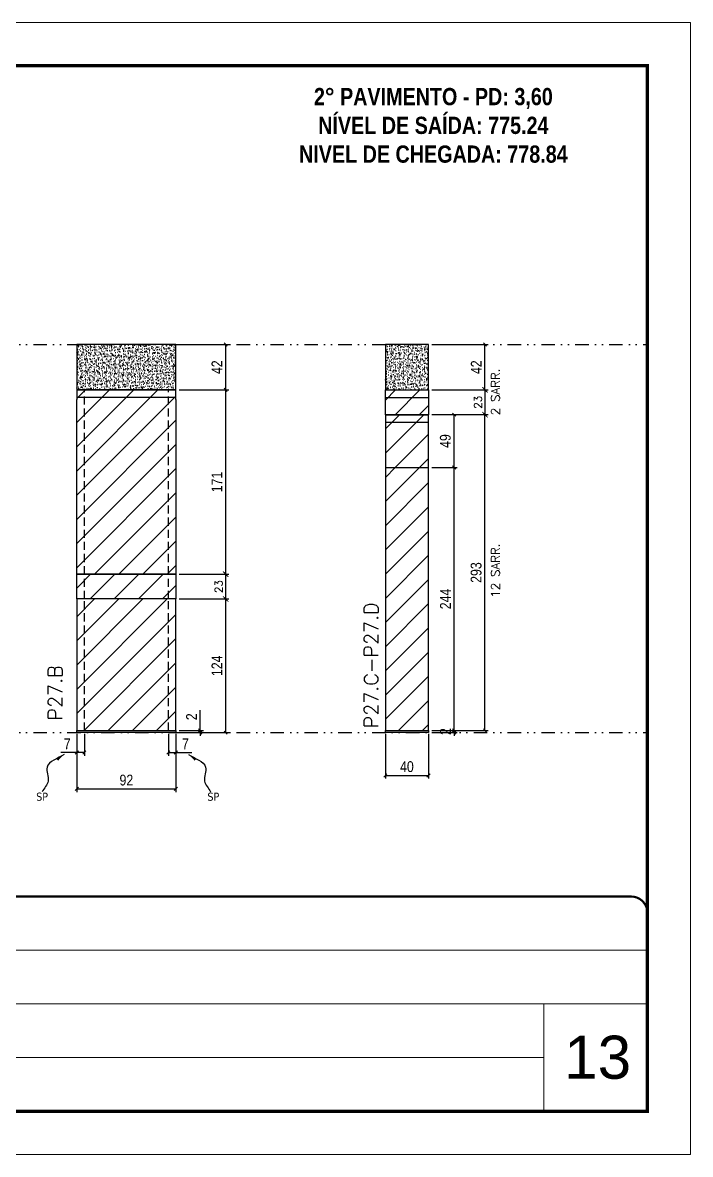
# Model space of a CAD drawing. Extents: x 2949 to 9203, y -16089 to 12527.
# Drawn here: x 3814 to 4434, y 8031 to 9081 of the extents above; entities that cross this region are included whole.
import ezdxf

# ---------------------------------------------------------------- set-up
doc = ezdxf.new("R2010")
doc.units = 0
for name, pattern in [('CONTINUO', [0]), ('DASHED', [0.75, 0.5, -0.25]), ('DIVIDE2', [0.625, 0.25, -0.125, 0, -0.125, 0, -0.125]), ('HIDDEN', [0.375, 0.25, -0.125])]:
    doc.linetypes.add(name, pattern=pattern)
for name, color, linetype, lineweight in [('CARIMBO', 255, 'Continuous', 9), ('Folhas', 255, 'Continuous', 9), ('Hachura', 251, 'Continuous', 9), ('SARRAFO DE PRESSAO', 251, 'DASHED', 9), ('Texto Seção', 7, 'Continuous', 15)]:
    doc.layers.add(name, color=color, linetype=linetype, lineweight=lineweight)
for name, color, linetype in [('COTA', 241, 'Continuous'), ('NOMENCLATURA', 7, 'Continuous'), ('Nível', 160, 'Continuous'), ('Painéis', 200, 'Continuous'), ('SARR_2.2x7', 40, 'Continuous'), ('Sarrafo de Pressão', 42, 'HIDDEN'), ('texto', 7, 'Continuous')]:
    doc.layers.add(name, color=color, linetype=linetype)
doc.styles.add('ARIAL', font='arial.ttf')
doc.styles.add('COTA TECNICA', font='techl___.ttf', dxfattribs={"height": 10})
doc.styles.add('COTA TECNICA-50', font='techl___.ttf', dxfattribs={"height": 10})
doc.styles.add('REGUA-120', font='ROMANS.shx', dxfattribs={"height": 15})
doc.styles.add('ROMANC', font='techb___.ttf', dxfattribs={"height": 2.5})
doc.styles.add('ROMANS', font='romans.shx')
doc.styles.get("Standard").update_dxf_attribs({"font": 'arial.ttf'})
doc.dimstyles.new('COTA PAINEL-50', dxfattribs={"dimtxt": 10, "dimasz": 3, "dimexe": 3, "dimexo": 3, "dimgap": 3, "dimtad": 1, "dimdec": 1, "dimzin": 12, "dimdsep": 46, "dimtxsty": 'COTA TECNICA-50', "dimblk1": 'OBLIQUE', "dimblk2": 'OBLIQUE', "dimsah": 1, "dimcen": 0.9, "dimclrd": 4, "dimclre": 4, "dimclrt": 240, "dimadec": 1, "dimazin": 3, "dimtfac": 1, "dimtdec": 1, "dimtmove": 0, "dimatfit": 3, "dimfxl": 1, "dimtolj": 1, "dimtzin": 12, "dimarcsym": 0})
doc.dimstyles.new('Cota Paínel', dxfattribs={"dimtxt": 7, "dimasz": 5, "dimexe": 3, "dimexo": 3, "dimgap": 3, "dimtad": 1, "dimdec": 1, "dimzin": 12, "dimdsep": 46, "dimtxsty": 'ROMANS', "dimblk": 'ARCHTICK', "dimcen": 0, "dimclrd": 4, "dimclre": 4, "dimclrt": 1, "dimadec": 1, "dimazin": 3, "dimtfac": 1, "dimtdec": 1, "dimtmove": 0, "dimatfit": 3, "dimldrblk": 'OBLIQUE', "dimfxl": 1, "dimtolj": 1, "dimtzin": 12, "dimarcsym": 0})
doc.dimstyles.new('PAINEL', dxfattribs={"dimtxt": 10, "dimasz": 3, "dimexe": 3, "dimexo": 3, "dimgap": 3, "dimtad": 1, "dimdec": 1, "dimzin": 12, "dimdsep": 46, "dimtxsty": 'COTA TECNICA', "dimblk1": 'OBLIQUE', "dimblk2": 'OBLIQUE', "dimsah": 1, "dimcen": 0.9, "dimclrd": 4, "dimclre": 4, "dimclrt": 240, "dimadec": 1, "dimazin": 3, "dimtfac": 1, "dimtdec": 1, "dimtmove": 0, "dimatfit": 3, "dimfxl": 1, "dimtolj": 1, "dimtzin": 12, "dimarcsym": 0})
doc.dimstyles.get("Standard").update_dxf_attribs({"dimtxt": 0.18, "dimasz": 0.18, "dimexe": 0.18, "dimexo": 0.0625, "dimgap": 0.09, "dimtad": 0, "dimtih": 1, "dimtoh": 1, "dimdec": 4, "dimzin": 0, "dimdsep": 46, "dimtxsty": 'Standard', "dimcen": 0.09, "dimadec": 0, "dimazin": 0, "dimtfac": 1, "dimtdec": 4, "dimtofl": 0, "dimtmove": 0, "dimatfit": 3, "dimfxl": 1, "dimtolj": 1, "dimtzin": 0, "dimarcsym": 0})
pattern_1 = [(45, (-126071.967, -22713.47), (-11.2253202, 11.2253202), [])]

# ---------------------------------------------------------------- blocks, each defined once
blk = doc.blocks.new('9999999999')
at = {"color": 30, "linetype": 'CONTINUO'}
for p, q in [((98564.6, 34379.6), (99584, 34379.6)), ((98564.6, 34329.8), (99488, 34329.8)), ((99584, 34329.8), (99488, 34329.8)), ((99488, 34329.8), (99488, 34230.2)), ((98564.6, 34280), (99488, 34280))]:
    blk.add_line(p, q, dxfattribs=at)
at = {"color": 30, "linetype": 'CONTINUO', "const_width": 2}
blk.add_lwpolyline([(99584, 34230.2), (99584, 34414.4, 0.414214), (99569, 34429.4), (98229, 34429.4, 0.414214), (98214, 34414.4), (98214, 34245.2, 0.414214), (98229, 34230.2), (99584, 34230.2)], format="xyb", dxfattribs=at)
at = {"layer": 'Folhas'}
blk.add_lwpolyline([(98139, 34190.2), (99624, 34190.2), (99624, 35240.2), (98139, 35240.2)], close=True, dxfattribs=at)
at = {"layer": 'Folhas', "color": 30, "const_width": 3}
blk.add_lwpolyline([(98214, 34230.2), (99584, 34230.2), (99584, 35200.2), (98214, 35200.2)], close=True, dxfattribs=at)
blk = doc.blocks.new('_Oblique')
at = {"color": 0, "linetype": 'ByBlock', "lineweight": -2}
blk.add_line((-0.5, -0.5), (0.5, 0.5), dxfattribs=at)
blk = doc.blocks.new('*D358')
at = {"layer": 'COTA', "color": 4, "lineweight": -2, "transparency": 16777216}
for p, q in [((4193.8, 8717.3), (4246.3, 8717.3)), ((4243.3, 8424.3), (4243.3, 8717.3)), ((4193.8, 8424.3), (4246.3, 8424.3))]:
    blk.add_line(p, q, dxfattribs=at)
at = {"layer": 'Defpoints', "color": 0, "transparency": 16777216}
for p in [(4190.8, 8717.3), (4243.3, 8717.3), (4190.8, 8424.3)]:
    blk.add_point(p, dxfattribs=at)
at = {"layer": 'COTA', "color": 4, "lineweight": -2, "transparency": 16777216, "xscale": 3, "yscale": 3, "zscale": 3}
for p, rotation in [((4243.3, 8717.3), 90), ((4243.3, 8424.3), 270)]:
    blk.add_blockref('_Oblique', p, dxfattribs=dict(at, rotation=rotation))
at = {"layer": 'COTA', "color": 240, "transparency": 16777216, "insert": (4235.1, 8570.8), "char_height": 10, "attachment_point": 5, "rotation": 90, "style": 'COTA TECNICA'}
blk.add_mtext('\\A1;293', dxfattribs=at)
blk = doc.blocks.new('*D359')
at = {"layer": 'COTA', "color": 4, "lineweight": -2, "transparency": 16777216}
for p, q in [((4193.8, 8782.3), (4246.3, 8782.3)), ((4243.3, 8740.3), (4243.3, 8782.3)), ((4193.8, 8740.3), (4246.3, 8740.3))]:
    blk.add_line(p, q, dxfattribs=at)
at = {"layer": 'Defpoints', "color": 0, "transparency": 16777216}
for p in [(4190.8, 8782.3), (4243.3, 8782.3), (4190.8, 8740.3)]:
    blk.add_point(p, dxfattribs=at)
at = {"layer": 'COTA', "color": 4, "lineweight": -2, "transparency": 16777216, "xscale": 3, "yscale": 3, "zscale": 3}
for p, rotation in [((4243.3, 8782.3), 90), ((4243.3, 8740.3), 270)]:
    blk.add_blockref('_Oblique', p, dxfattribs=dict(at, rotation=rotation))
at = {"layer": 'COTA', "color": 240, "transparency": 16777216, "insert": (4235.2, 8761.3), "char_height": 10, "attachment_point": 5, "rotation": 90, "style": 'COTA TECNICA'}
blk.add_mtext('\\A1;42', dxfattribs=at)
blk = doc.blocks.new('*D360')
at = {"layer": 'COTA', "color": 4, "lineweight": -2, "transparency": 16777216}
for p, q in [((4150.8, 8421.3), (4150.8, 8379.6)), ((4190.8, 8421.3), (4190.8, 8379.6)), ((4150.8, 8382.6), (4190.8, 8382.6))]:
    blk.add_line(p, q, dxfattribs=at)
at = {"layer": 'Defpoints', "color": 0, "transparency": 16777216}
for p in [(4150.8, 8424.3), (4190.8, 8424.3), (4190.8, 8382.6)]:
    blk.add_point(p, dxfattribs=at)
at = {"layer": 'COTA', "color": 4, "lineweight": -2, "transparency": 16777216, "xscale": 3, "yscale": 3, "zscale": 3, "rotation": 180}
blk.add_blockref('_Oblique', (4150.8, 8382.6), dxfattribs=at)
at = {"layer": 'COTA', "color": 4, "lineweight": -2, "transparency": 16777216, "xscale": 3, "yscale": 3, "zscale": 3}
blk.add_blockref('_Oblique', (4190.8, 8382.6), dxfattribs=at)
at = {"layer": 'COTA', "color": 240, "transparency": 16777216, "insert": (4170.8, 8390.7), "char_height": 10, "attachment_point": 5, "style": 'COTA TECNICA'}
blk.add_mtext('\\A1;40', dxfattribs=at)
blk = doc.blocks.new('*D361')
at = {"layer": 'COTA', "color": 4, "lineweight": -2, "transparency": 16777216}
for p, q in [((4193.8, 8424.3), (4217.6, 8424.3)), ((4193.8, 8422.3), (4217.6, 8422.3)), ((4214.6, 8424.3), (4214.6, 8427.3)), ((4214.6, 8422.3), (4214.6, 8424.3)), ((4214.6, 8422.3), (4214.6, 8419.3))]:
    blk.add_line(p, q, dxfattribs=at)
at = {"layer": 'Defpoints', "color": 0, "transparency": 16777216}
for p in [(4190.8, 8424.3), (4190.8, 8422.3), (4214.6, 8424.3)]:
    blk.add_point(p, dxfattribs=at)
at = {"layer": 'COTA', "color": 4, "lineweight": -2, "transparency": 16777216, "xscale": 3, "yscale": 3, "zscale": 3}
for p, rotation in [((4214.6, 8424.3), 270), ((4214.6, 8422.3), 90)]:
    blk.add_blockref('_Oblique', p, dxfattribs=dict(at, rotation=rotation))
at = {"layer": 'COTA', "color": 240, "transparency": 16777216, "insert": (4206.6, 8423.3), "char_height": 10, "attachment_point": 5, "rotation": 90, "style": 'COTA TECNICA-50'}
blk.add_mtext('\\A1;2', dxfattribs=at)
blk = doc.blocks.new('*D345')
at = {"layer": 'COTA', "color": 4, "lineweight": -2, "transparency": 16777216}
for p, q in [((3864.3, 8421.3), (3864.3, 8367.1)), ((3956.3, 8421.3), (3956.3, 8367.1)), ((3864.3, 8370.1), (3956.3, 8370.1))]:
    blk.add_line(p, q, dxfattribs=at)
at = {"layer": 'Defpoints', "color": 0, "transparency": 16777216}
for p in [(3864.3, 8424.3), (3956.3, 8424.3), (3956.3, 8370.1)]:
    blk.add_point(p, dxfattribs=at)
at = {"layer": 'COTA', "color": 4, "lineweight": -2, "transparency": 16777216, "xscale": 3, "yscale": 3, "zscale": 3, "rotation": 180}
blk.add_blockref('_Oblique', (3864.3, 8370.1), dxfattribs=at)
at = {"layer": 'COTA', "color": 4, "lineweight": -2, "transparency": 16777216, "xscale": 3, "yscale": 3, "zscale": 3}
blk.add_blockref('_Oblique', (3956.3, 8370.1), dxfattribs=at)
at = {"layer": 'COTA', "color": 240, "transparency": 16777216, "insert": (3910.3, 8378.2), "char_height": 10, "attachment_point": 5, "style": 'COTA TECNICA'}
blk.add_mtext('\\A1;92', dxfattribs=at)
blk = doc.blocks.new('*D346')
at = {"layer": 'COTA', "color": 4, "lineweight": -2, "transparency": 16777216}
for p, q in [((3959.3, 8782.3), (4005.5, 8782.3)), ((4002.5, 8740.3), (4002.5, 8782.3)), ((3959.3, 8740.3), (4005.5, 8740.3))]:
    blk.add_line(p, q, dxfattribs=at)
at = {"layer": 'Defpoints', "color": 0, "transparency": 16777216}
for p in [(3956.3, 8782.3), (4002.5, 8782.3), (3956.3, 8740.3)]:
    blk.add_point(p, dxfattribs=at)
at = {"layer": 'COTA', "color": 4, "lineweight": -2, "transparency": 16777216, "xscale": 3, "yscale": 3, "zscale": 3}
for p, rotation in [((4002.5, 8782.3), 90), ((4002.5, 8740.3), 270)]:
    blk.add_blockref('_Oblique', p, dxfattribs=dict(at, rotation=rotation))
at = {"layer": 'COTA', "color": 240, "transparency": 16777216, "insert": (3994.4, 8761.3), "char_height": 10, "attachment_point": 5, "rotation": 90, "style": 'COTA TECNICA'}
blk.add_mtext('\\A1;42', dxfattribs=at)
blk = doc.blocks.new('*D347')
at = {"layer": 'COTA', "color": 4, "lineweight": -2, "transparency": 16777216}
for p, q in [((3959.3, 8546.3), (4005.5, 8546.3)), ((4002.5, 8422.3), (4002.5, 8546.3)), ((3959.3, 8422.3), (4005.5, 8422.3))]:
    blk.add_line(p, q, dxfattribs=at)
at = {"layer": 'Defpoints', "color": 0, "transparency": 16777216}
for p in [(3956.3, 8546.3), (4002.5, 8546.3), (3956.3, 8422.3)]:
    blk.add_point(p, dxfattribs=at)
at = {"layer": 'COTA', "color": 4, "lineweight": -2, "transparency": 16777216, "xscale": 3, "yscale": 3, "zscale": 3}
for p, rotation in [((4002.5, 8546.3), 90), ((4002.5, 8422.3), 270)]:
    blk.add_blockref('_Oblique', p, dxfattribs=dict(at, rotation=rotation))
at = {"layer": 'COTA', "color": 240, "transparency": 16777216, "insert": (3994.4, 8484.3), "char_height": 10, "attachment_point": 5, "rotation": 90, "style": 'COTA TECNICA-50'}
blk.add_mtext('\\A1;124', dxfattribs=at)
blk = doc.blocks.new('*D348')
at = {"layer": 'COTA', "color": 4, "lineweight": -2, "transparency": 16777216}
for p, q in [((3978.8, 8424.3), (3978.8, 8443.1)), ((3959.3, 8424.3), (3981.8, 8424.3)), ((3959.3, 8422.3), (3981.8, 8422.3)), ((3978.8, 8422.3), (3978.8, 8424.3)), ((3978.8, 8422.3), (3978.8, 8419.3))]:
    blk.add_line(p, q, dxfattribs=at)
at = {"layer": 'Defpoints', "color": 0, "transparency": 16777216}
for p in [(3956.3, 8424.3), (3956.3, 8422.3), (3978.8, 8422.3)]:
    blk.add_point(p, dxfattribs=at)
at = {"layer": 'COTA', "color": 4, "lineweight": -2, "transparency": 16777216, "xscale": 3, "yscale": 3, "zscale": 3}
for p, rotation in [((3978.8, 8424.3), 270), ((3978.8, 8422.3), 90)]:
    blk.add_blockref('_Oblique', p, dxfattribs=dict(at, rotation=rotation))
at = {"layer": 'COTA', "color": 240, "transparency": 16777216, "insert": (3970.8, 8437), "char_height": 10, "attachment_point": 5, "rotation": 90, "style": 'COTA TECNICA-50'}
blk.add_mtext('\\A1;2', dxfattribs=at)
blk = doc.blocks.new('*D349')
at = {"layer": 'COTA', "color": 4, "lineweight": -2, "transparency": 16777216}
for p, q in [((3871.3, 8421.3), (3871.3, 8400.8)), ((3864.3, 8419.3), (3864.3, 8400.8)), ((3864.3, 8403.8), (3849.5, 8403.8)), ((3871.3, 8403.8), (3864.3, 8403.8))]:
    blk.add_line(p, q, dxfattribs=at)
at = {"layer": 'Defpoints', "color": 0, "transparency": 16777216}
for p in [(3864.3, 8422.3), (3871.3, 8424.3), (3864.3, 8403.8)]:
    blk.add_point(p, dxfattribs=at)
at = {"layer": 'COTA', "color": 4, "lineweight": -2, "transparency": 16777216, "xscale": 3, "yscale": 3, "zscale": 3, "rotation": 180}
blk.add_blockref('_Oblique', (3864.3, 8403.8), dxfattribs=at)
at = {"layer": 'COTA', "color": 4, "lineweight": -2, "transparency": 16777216, "xscale": 3, "yscale": 3, "zscale": 3}
blk.add_blockref('_Oblique', (3871.3, 8403.8), dxfattribs=at)
at = {"layer": 'COTA', "color": 240, "transparency": 16777216, "insert": (3855.4, 8411.9), "char_height": 10, "attachment_point": 5, "style": 'COTA TECNICA-50'}
blk.add_mtext('\\A1;7', dxfattribs=at)
blk = doc.blocks.new('*D350')
at = {"layer": 'COTA', "color": 4, "lineweight": -2, "transparency": 16777216}
for p, q in [((3949.3, 8421.3), (3949.3, 8400.8)), ((3956.3, 8419.3), (3956.3, 8400.8)), ((3949.3, 8403.8), (3956.3, 8403.8)), ((3956.3, 8403.8), (3971, 8403.8))]:
    blk.add_line(p, q, dxfattribs=at)
at = {"layer": 'Defpoints', "color": 0, "transparency": 16777216}
for p in [(3949.3, 8424.3), (3956.3, 8422.3), (3956.3, 8403.8)]:
    blk.add_point(p, dxfattribs=at)
at = {"layer": 'COTA', "color": 4, "lineweight": -2, "transparency": 16777216, "xscale": 3, "yscale": 3, "zscale": 3, "rotation": 180}
blk.add_blockref('_Oblique', (3949.3, 8403.8), dxfattribs=at)
at = {"layer": 'COTA', "color": 4, "lineweight": -2, "transparency": 16777216, "xscale": 3, "yscale": 3, "zscale": 3}
blk.add_blockref('_Oblique', (3956.3, 8403.8), dxfattribs=at)
at = {"layer": 'COTA', "color": 240, "transparency": 16777216, "insert": (3965.1, 8411.9), "char_height": 10, "attachment_point": 5, "style": 'COTA TECNICA-50'}
blk.add_mtext('\\A1;7', dxfattribs=at)
blk = doc.blocks.new('*D351')
at = {"layer": 'COTA', "color": 4, "linetype": 'ByBlock', "lineweight": -2, "transparency": 16777216}
for p, q in [((3959.3, 8740.3), (4005.5, 8740.3)), ((4002.5, 8569.3), (4002.5, 8740.3)), ((3959.3, 8569.3), (4005.5, 8569.3))]:
    blk.add_line(p, q, dxfattribs=at)
at = {"layer": 'Defpoints', "color": 0, "linetype": 'ByBlock', "transparency": 16777216}
for p in [(3956.3, 8740.3), (4002.5, 8740.3), (3956.3, 8569.3)]:
    blk.add_point(p, dxfattribs=at)
at = {"layer": 'COTA', "color": 4, "linetype": 'ByBlock', "lineweight": -2, "transparency": 16777216, "xscale": 3, "yscale": 3, "zscale": 3}
for p, rotation in [((4002.5, 8740.3), 90), ((4002.5, 8569.3), 270)]:
    blk.add_blockref('_Oblique', p, dxfattribs=dict(at, rotation=rotation))
at = {"layer": 'COTA', "color": 240, "linetype": 'ByBlock', "transparency": 16777216, "insert": (3994.4, 8654.8), "char_height": 10, "attachment_point": 5, "rotation": 90, "style": 'COTA TECNICA'}
blk.add_mtext('\\A1;171', dxfattribs=at)
blk = doc.blocks.new('*D374')
at = {"layer": 'COTA', "color": 4, "linetype": 'ByBlock', "lineweight": -2, "transparency": 16777216}
for p, q in [((4193.8, 8668.3), (4217.6, 8668.3)), ((4214.6, 8424.3), (4214.6, 8668.3)), ((4193.8, 8424.3), (4217.6, 8424.3))]:
    blk.add_line(p, q, dxfattribs=at)
at = {"layer": 'Defpoints', "color": 0, "linetype": 'ByBlock', "transparency": 16777216}
for p in [(4190.8, 8668.3), (4214.6, 8668.3), (4190.8, 8424.3)]:
    blk.add_point(p, dxfattribs=at)
at = {"layer": 'COTA', "color": 4, "linetype": 'ByBlock', "lineweight": -2, "transparency": 16777216, "xscale": 3, "yscale": 3, "zscale": 3}
for p, rotation in [((4214.6, 8668.3), 90), ((4214.6, 8424.3), 270)]:
    blk.add_blockref('_Oblique', p, dxfattribs=dict(at, rotation=rotation))
at = {"layer": 'COTA', "color": 240, "linetype": 'ByBlock', "transparency": 16777216, "insert": (4206.6, 8546.3), "char_height": 10, "attachment_point": 5, "rotation": 90, "style": 'COTA TECNICA'}
blk.add_mtext('\\A1;244', dxfattribs=at)
blk = doc.blocks.new('*D375')
at = {"layer": 'COTA', "color": 4, "linetype": 'ByBlock', "lineweight": -2, "transparency": 16777216}
for p, q in [((4193.8, 8717.3), (4217.6, 8717.3)), ((4214.6, 8668.3), (4214.6, 8717.3)), ((4193.8, 8668.3), (4217.6, 8668.3))]:
    blk.add_line(p, q, dxfattribs=at)
at = {"layer": 'Defpoints', "color": 0, "linetype": 'ByBlock', "transparency": 16777216}
for p in [(4190.8, 8717.3), (4214.6, 8717.3), (4190.8, 8668.3)]:
    blk.add_point(p, dxfattribs=at)
at = {"layer": 'COTA', "color": 4, "linetype": 'ByBlock', "lineweight": -2, "transparency": 16777216, "xscale": 3, "yscale": 3, "zscale": 3}
for p, rotation in [((4214.6, 8717.3), 90), ((4214.6, 8668.3), 270)]:
    blk.add_blockref('_Oblique', p, dxfattribs=dict(at, rotation=rotation))
at = {"layer": 'COTA', "color": 240, "linetype": 'ByBlock', "transparency": 16777216, "insert": (4206.5, 8692.8), "char_height": 10, "attachment_point": 5, "rotation": 90, "style": 'COTA TECNICA'}
blk.add_mtext('\\A1;49', dxfattribs=at)
blk = doc.blocks.new('_ArchTick')
at = {"color": 0, "linetype": 'ByBlock', "const_width": 0.15}
blk.add_lwpolyline([(-0.5, -0.5), (0.5, 0.5)], dxfattribs=at)
blk = doc.blocks.new('*D372')
at = {"layer": 'COTA', "color": 4, "lineweight": -2, "transparency": 16777216}
for p, q in [((3959.3, 8569.3), (4005.5, 8569.3)), ((4002.5, 8546.3), (4002.5, 8569.3)), ((3959.3, 8546.3), (4005.5, 8546.3))]:
    blk.add_line(p, q, dxfattribs=at)
at = {"layer": 'Defpoints', "color": 0, "transparency": 16777216}
for p in [(3956.3, 8569.3), (4002.5, 8569.3), (3956.3, 8546.3)]:
    blk.add_point(p, dxfattribs=at)
at = {"layer": 'COTA', "color": 4, "lineweight": -2, "transparency": 16777216, "xscale": 5, "yscale": 5, "zscale": 5}
for p, rotation in [((4002.5, 8569.3), 90), ((4002.5, 8546.3), 270)]:
    blk.add_blockref('_ArchTick', p, dxfattribs=dict(at, rotation=rotation))
at = {"layer": 'COTA', "color": 1, "transparency": 16777216, "insert": (3996, 8557.8), "char_height": 7, "attachment_point": 5, "rotation": 90, "style": 'ROMANS'}
blk.add_mtext('\\A1;23', dxfattribs=at)
blk = doc.blocks.new('*D373')
at = {"layer": 'COTA', "color": 4, "lineweight": -2, "transparency": 16777216}
for p, q in [((4193.8, 8740.3), (4246.3, 8740.3)), ((4243.3, 8740.3), (4243.3, 8717.3)), ((4193.8, 8717.3), (4246.3, 8717.3))]:
    blk.add_line(p, q, dxfattribs=at)
at = {"layer": 'Defpoints', "color": 0, "transparency": 16777216}
for p in [(4190.8, 8740.3), (4190.8, 8717.3), (4243.3, 8717.3)]:
    blk.add_point(p, dxfattribs=at)
at = {"layer": 'COTA', "color": 4, "lineweight": -2, "transparency": 16777216, "xscale": 5, "yscale": 5, "zscale": 5}
for p, rotation in [((4243.3, 8740.3), 90), ((4243.3, 8717.3), 270)]:
    blk.add_blockref('_ArchTick', p, dxfattribs=dict(at, rotation=rotation))
at = {"layer": 'COTA', "color": 1, "transparency": 16777216, "insert": (4236.8, 8728.8), "char_height": 7, "attachment_point": 5, "rotation": 90, "style": 'ROMANS'}
blk.add_mtext('\\A1;23', dxfattribs=at)

msp = doc.modelspace()

# ---------------------------------------------------------------- hatches: boundary and pattern name
at = {"layer": 'COTA', "linetype": 'ByBlock'}
h = msp.add_hatch(dxfattribs=at)
h.set_pattern_fill('AR-CONC', color=256, scale=0.03)
h.set_pattern_definition([(50, (-127238.8187, -18106.97), (5.46554007, -0.47817257), [0.5715, -6.2865]), (355, (-127238.8187, -18106.97), (-1.05730264, 5.73170536), [0.4572, -5.02921753]), (100.4514447, (-127238.363, -18107.01), (4.40823741, 5.25353256), [0.48570026, -5.34270734]), (46.1842, (-127238.819, -18105.446), (8.13237123, -1.26126984), [0.85725, -9.42975]), (96.6355576, (-127238.141, -18105.551), (7.122124, 7.42278374), [0.7285507, -8.01406824]), (351.184151, (-127238.819, -18105.446), (7.122124, 7.42278374), [0.685799, -7.54379196]), (21, (-127238.0567, -18105.827), (4.54843174, -3.06795595), [0.5715, -6.2865]), (326, (-127238.0567, -18105.827), (1.85406085, 5.52563898), [0.4572, -5.0292]), (71.451445, (-127237.6777, -18106.083), (6.40249258, 2.45768307), [0.48570026, -5.34269813]), (37.5, (-127238.8187, -18106.97), (0.092658098, 2.536651166), [0, -4.96824, 0, -5.1054, 0, -5.04825]), (7.5, (-127238.8187, -18106.97), (2.004589875, 3.005417245), [0, -2.91084, 0, -4.85394, 0, -1.92405]), (327.5, (-127240.518, -18106.97), (4.067717855, -0.17186232), [0, -1.905, 0, -5.9436, 0, -7.8867]), (317.5, (-127241.28, -18106.97), (4.44387544, 0.76279473), [0, -2.4765, 0, -3.94716, 0, -5.6007])])
h.paths.add_polyline_path([(3864.27, 8740.29), (3956.27, 8740.29), (3956.27, 8782.29), (3864.27, 8782.29)])
h = msp.add_hatch(dxfattribs=at)
h.set_pattern_fill('AR-CONC', color=256, scale=0.03)
h.set_pattern_definition([(50, (-127463.2154, -18072.97), (5.46554007, -0.47817257), [0.5715, -6.2865]), (355, (-127463.2154, -18072.97), (-1.05730264, 5.73170536), [0.4572, -5.02921753]), (100.4514447, (-127462.76, -18073.01), (4.40823741, 5.25353256), [0.48570026, -5.34270734]), (46.1842, (-127463.2154, -18071.446), (8.13237123, -1.26126984), [0.85725, -9.42975]), (96.6355576, (-127462.538, -18071.551), (7.122124, 7.42278374), [0.7285507, -8.01406824]), (351.184151, (-127463.215, -18071.446), (7.122124, 7.42278374), [0.685799, -7.54379196]), (21, (-127462.4534, -18071.827), (4.54843174, -3.06795595), [0.5715, -6.2865]), (326, (-127462.4534, -18071.827), (1.85406085, 5.52563898), [0.4572, -5.0292]), (71.451445, (-127462.0743, -18072.083), (6.40249258, 2.45768307), [0.48570026, -5.34269813]), (37.5, (-127463.2154, -18072.97), (0.092658098, 2.536651166), [0, -4.96824, 0, -5.1054, 0, -5.04825]), (7.5, (-127463.2154, -18072.97), (2.004589875, 3.005417245), [0, -2.91084, 0, -4.85394, 0, -1.92405]), (327.5, (-127464.9146, -18072.97), (4.067717855, -0.17186232), [0, -1.905, 0, -5.9436, 0, -7.8867]), (317.5, (-127465.6766, -18072.97), (4.44387544, 0.76279473), [0, -2.4765, 0, -3.94716, 0, -5.6007])])
h.paths.add_polyline_path([(4150.81, 8740.29), (4190.81, 8740.29), (4190.81, 8782.29), (4150.81, 8782.29)])
at = {"layer": 'Hachura', "linetype": 'ByBlock'}
h = msp.add_hatch(dxfattribs=at)
h.set_pattern_fill('ANSI31', color=256, scale=5)
h.set_pattern_definition([(45, (-126071.967, -22690.47), (-11.2253202, 11.2253202), [])])
h.paths.add_polyline_path([(3864.27, 8569.29), (3956.27, 8569.29), (3956.27, 8731.29), (3956.27, 8740.29), (3864.27, 8740.29), (3864.27, 8731.29)])
at = {"layer": 'Hachura'}
h = msp.add_hatch(dxfattribs=at)
h.set_pattern_fill('ANSI31', color=256, scale=5)
h.paths.add_polyline_path([(4190.81, 8740.27), (4150.81, 8740.27), (4150.81, 8717.27), (4190.81, 8717.27)])
at = {"layer": 'Hachura', "linetype": 'ByBlock'}
h = msp.add_hatch(dxfattribs=at)
h.set_pattern_fill('ANSI31', color=256, scale=5)
h.set_pattern_definition(pattern_1)
h.paths.add_polyline_path([(4190.81, 8717.27), (4150.81, 8717.27), (4150.81, 8668.29), (4190.81, 8668.29)])
h = msp.add_hatch(dxfattribs=at)
h.set_pattern_fill('ANSI31', color=256, scale=5)
h.set_pattern_definition(pattern_1)
h.paths.add_polyline_path([(4190.81, 8668.29), (4150.81, 8668.29), (4150.81, 8424.29), (4190.81, 8424.29)])
at = {"layer": 'Hachura'}
h = msp.add_hatch(dxfattribs=at)
h.set_pattern_fill('ANSI31', color=256, scale=5)
h.paths.add_polyline_path([(3956.27, 8569.29), (3864.27, 8569.29), (3864.27, 8546.29), (3956.27, 8546.29)])
at = {"layer": 'Hachura', "linetype": 'ByBlock'}
h = msp.add_hatch(dxfattribs=at)
h.set_pattern_fill('ANSI31', color=256, scale=5)
h.set_pattern_definition(pattern_1)
h.paths.add_polyline_path([(3956.27, 8546.29), (3864.27, 8546.29), (3864.27, 8424.29), (3956.27, 8424.29)])

# ---------------------------------------------------------------- linework, layer by layer
at = {"layer": 'COTA', "linetype": 'ByBlock'}
for points in [[(3864.27, 8740.29), (3956.27, 8740.29), (3956.27, 8782.29), (3864.27, 8782.29)], [(4150.81, 8740.27), (4190.81, 8740.27), (4190.81, 8782.29), (4150.81, 8782.29)]]:
    msp.add_lwpolyline(points, close=True, dxfattribs=at)
at = {"layer": 'Nível', "color": 4, "linetype": 'DIVIDE2', "ltscale": 50}
for p, q in [((3383.69, 8782.29), (4394.03, 8782.29)), ((3383.69, 8422.29), (4394.03, 8422.29))]:
    msp.add_line(p, q, dxfattribs=at)
at = {"layer": 'Painéis'}
for p, q in [((3956.27, 8740.29), (3864.27, 8740.29)), ((3864.27, 8740.29), (3864.27, 8731.29)), ((3956.27, 8731.29), (3956.27, 8740.29)), ((3864.27, 8569.29), (3864.27, 8731.29)), ((3956.27, 8731.29), (3956.27, 8569.29)), ((4150.81, 8668.29), (4190.81, 8668.29)), ((3956.27, 8569.29), (3864.27, 8569.29)), ((4150.81, 8424.29), (4190.81, 8424.29)), ((4150.81, 8422.29), (4150.81, 8424.29)), ((4190.81, 8422.29), (4150.81, 8422.29)), ((4190.81, 8424.29), (4190.81, 8422.29))]:
    msp.add_line(p, q, dxfattribs=at)
for points in [[(4150.81, 8740.27), (4190.81, 8740.27), (4190.81, 8717.27), (4150.81, 8717.27)], [(4150.81, 8424.29), (4190.81, 8424.29), (4190.81, 8717.27), (4150.81, 8717.27)], [(4150.81, 8717.27), (4190.81, 8717.27), (4190.81, 8717.27), (4150.81, 8717.27)], [(3864.27, 8569.29), (3956.27, 8569.29), (3956.27, 8546.29), (3864.27, 8546.29)], [(3864.27, 8424.29), (3956.27, 8424.29), (3956.27, 8546.29), (3864.27, 8546.29)], [(3864.27, 8424.29), (3956.27, 8424.29), (3956.27, 8422.29), (3864.27, 8422.29)]]:
    msp.add_lwpolyline(points, close=True, dxfattribs=at)
at = {"layer": 'SARR_2.2x7'}
for p, q in [((3956.27, 8733.29), (3864.27, 8733.29)), ((4150.81, 8733.27), (4190.81, 8733.27)), ((4150.81, 8710.27), (4190.81, 8710.27))]:
    msp.add_line(p, q, dxfattribs=at)
at = {"layer": 'Sarrafo de Pressão', "ltscale": 30}
for p, q in [((3871.27, 8569.29), (3871.27, 8740.29)), ((3949.27, 8569.29), (3949.27, 8740.29)), ((3871.27, 8546.29), (3871.27, 8569.29)), ((3949.27, 8546.29), (3949.27, 8569.29)), ((3871.27, 8424.29), (3871.27, 8546.29)), ((3949.27, 8424.29), (3949.27, 8546.29))]:
    msp.add_line(p, q, dxfattribs=at)

# ---------------------------------------------------------------- block references
at = {"layer": 'SARRAFO DE PRESSAO', "color": 6, "linetype": 'ByBlock'}
msp.add_blockref('9999999999', (-95189.94, -26159.2), dxfattribs=at)

# ---------------------------------------------------------------- texts
at = {"layer": 'CARIMBO', "style": 'ARIAL'}
msp.add_text('13', height=40, dxfattribs=at).set_placement((4316.89, 8101.15))
at = {"layer": 'NOMENCLATURA', "color": 2, "insert": (4195.36, 9047.07), "char_height": 16, "attachment_point": 2, "style": 'ROMANC'}
msp.add_mtext_dynamic_manual_height_columns('\\P2° PAVIMENTO - PD: 3,60\\PNÍVEL DE SAÍDA: 775.24\\PNIVEL DE CHEGADA: 778.84', width=300.2766, gutter_width=1, heights=[0], dxfattribs=at)
at = {"layer": 'texto', "color": 0, "char_height": 7.5, "attachment_point": 5}
for insert in [(3832.02, 8362.8), (3991.04, 8362.8)]:
    msp.add_mtext('{\\fTahoma|b0|i0|c0|p34;\\C4;SP}', dxfattribs=dict(at, insert=insert))
at = {"layer": 'Texto Seção', "linetype": 'Continuous', "style": 'ROMANS'}
for s, p in [('2 SARR.', (4256.98, 8716.8)), ('12 SARR.', (4256.98, 8547.57))]:
    msp.add_text(s, height=8, rotation=90, dxfattribs=at).set_placement(p)
at = {"layer": 'Texto Seção', "char_height": 13, "width": 285.3299, "attachment_point": 7, "rotation": 90, "style": 'REGUA-120'}
for s, insert in [('P27.C-P27.D', (4144.16, 8426.22)), ('P27.B', (3850.79, 8433.54))]:
    msp.add_mtext(s, dxfattribs=dict(at, insert=insert))

# ---------------------------------------------------------------- dimensions: what is measured, and where the dimension line sits
at = {"layer": 'COTA'}
for base, p1, p2, picture, middle in [((4002.5, 8782.29), (3956.27, 8740.29), (3956.27, 8782.29), '*D346', (3994.43, 8761.29)), ((4243.3, 8782.29), (4190.81, 8740.27), (4190.81, 8782.29), '*D359', (4235.23, 8761.28)), ((4243.3, 8717.27), (4190.81, 8424.29), (4190.81, 8717.27), '*D358', (4235.05, 8570.78))]:
    dim = msp.add_linear_dim(base=base, p1=p1, p2=p2, angle=90, dimstyle='PAINEL', override={"dimarcsym": 2}, dxfattribs=at)
    dim.commit()
    dim.dimension.update_dxf_attribs({"geometry": picture, "text_midpoint": middle})
at = {"layer": 'COTA', "linetype": 'ByBlock'}
for base, p1, p2, picture, middle in [((4002.5, 8740.29), (3956.27, 8569.29), (3956.27, 8740.29), '*D351', (3994.43, 8654.79)), ((4214.63, 8668.29), (4190.81, 8424.29), (4190.81, 8668.29), '*D374', (4206.55, 8546.29))]:
    dim = msp.add_linear_dim(base=base, p1=p1, p2=p2, angle=90, dimstyle='PAINEL', dxfattribs=at)
    dim.commit()
    dim.dimension.update_dxf_attribs({"geometry": picture, "text_midpoint": middle})
at = {"layer": 'COTA'}
for base, p1, p2, angle, dimstyle, picture, middle in [((4243.3, 8717.27), (4190.81, 8740.27), (4190.81, 8717.27), 90, 'Cota Paínel', '*D373', (4236.8, 8728.77)), ((4002.5, 8569.29), (3956.27, 8546.29), (3956.27, 8569.29), 90, 'Cota Paínel', '*D372', (3996, 8557.79)), ((4002.5, 8546.29), (3956.27, 8422.29), (3956.27, 8546.29), 90, 'COTA PAINEL-50', '*D347', (3994.43, 8484.29)), ((3864.27, 8403.78), (3871.27, 8424.29), (3864.27, 8422.29), 180, 'COTA PAINEL-50', '*D349', (3855.4, 8411.86))]:
    dim = msp.add_linear_dim(base=base, p1=p1, p2=p2, angle=angle, dimstyle=dimstyle, dxfattribs=at)
    dim.commit()
    dim.dimension.update_dxf_attribs({"geometry": picture, "text_midpoint": middle})
at = {"layer": 'COTA', "linetype": 'ByBlock'}
dim = msp.add_linear_dim(base=(4214.63, 8717.27), p1=(4190.81, 8668.29), p2=(4190.81, 8717.27), angle=90, dimstyle='PAINEL', override={"dimtmove": 1}, dxfattribs=at)
dim.commit()
dim.dimension.update_dxf_attribs({"geometry": '*D375', "text_midpoint": (4206.53, 8692.78)})
at = {"layer": 'COTA'}
for base, p1, p2, picture, middle in [((3978.79, 8422.29), (3956.27, 8424.29), (3956.27, 8422.29), '*D348', (3978.79, 8437.04)), ((4214.63, 8424.29), (4190.81, 8422.29), (4190.81, 8424.29), '*D361', (4214.63, 8423.29))]:
    dim = msp.add_linear_dim(base=base, p1=p1, p2=p2, angle=90, dimstyle='COTA PAINEL-50', dxfattribs=at)
    dim.commit()
    dim.dimension.update_dxf_attribs({"geometry": picture, "text_midpoint": middle, "dimtype": 160})
for base, p1, p2, picture, middle in [((3956.27, 8370.12), (3864.27, 8424.29), (3956.27, 8424.29), '*D345', (3910.27, 8378.2)), ((4190.81, 8382.56), (4150.81, 8424.29), (4190.81, 8424.29), '*D360', (4170.81, 8390.67))]:
    dim = msp.add_linear_dim(base=base, p1=p1, p2=p2, dimstyle='PAINEL', override={"dimarcsym": 2}, dxfattribs=at)
    dim.commit()
    dim.dimension.update_dxf_attribs({"geometry": picture, "text_midpoint": middle})
dim = msp.add_linear_dim(base=(3956.27, 8403.78), p1=(3949.27, 8424.29), p2=(3956.27, 8422.29), dimstyle='COTA PAINEL-50', dxfattribs=at)
dim.commit()
dim.dimension.update_dxf_attribs({"geometry": '*D350', "text_midpoint": (3965.13, 8411.86)})

# ---------------------------------------------------------------- leaders
at = {"layer": 'COTA', "path_type": 1}
for points in [[(3852.44, 8402.11), (3836.65, 8390.28), (3837.58, 8377.27), (3832.02, 8367.49)], [(3968.09, 8402.11), (3983.88, 8390.28), (3982.95, 8377.27), (3988.51, 8367.49)]]:
    msp.add_leader(points, dimstyle='Standard', override={"dimasz": 8}, dxfattribs=at)

doc.saveas('drawing.dxf')
